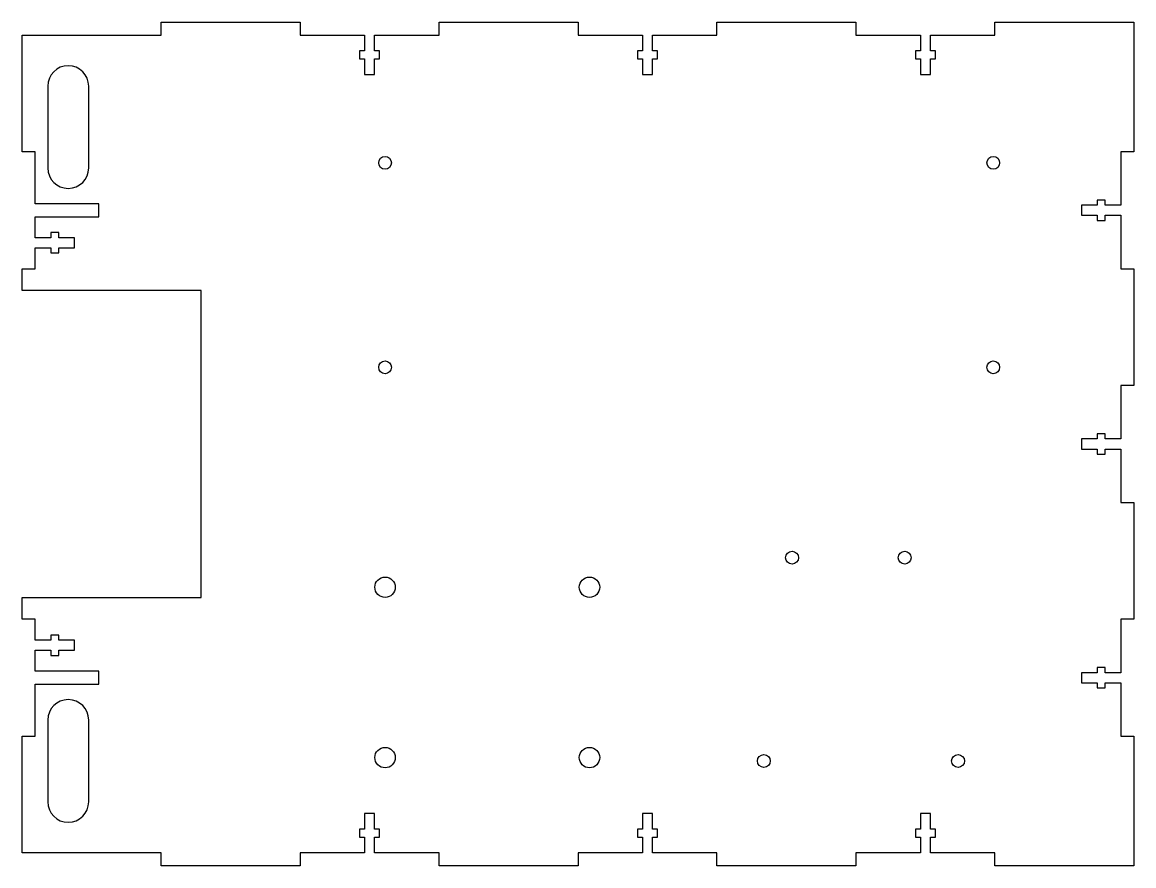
# Model space of a CAD drawing. Header units: inches. Extents: x -10.7 to 0.1, y -8.1 to 0.1.
import ezdxf

# ---------------------------------------------------------------- set-up
doc = ezdxf.new("R2010")
doc.units = ezdxf.units.IN
doc.layers.get('0').update_dxf_attribs({"linetype": 'CONTINUOUS'})

msp = doc.modelspace()

# ---------------------------------------------------------------- linework, layer by layer
msp.add_lwpolyline([(-0.154, -4.049), (0, -4.049), (0, -4.571), (0.125, -4.571), (0.125, -5.714), (0, -5.714), (0, -6.237), (-0.154, -6.237), (-0.154, -6.187), (-0.233, -6.187), (-0.233, -6.237), (-0.387, -6.237), (-0.387, -6.335), (-0.233, -6.335), (-0.233, -6.384), (-0.154, -6.384), (-0.154, -6.335), (0, -6.335), (0, -6.857), (0.125, -6.857), (0.125, -8.125), (-1.234, -8.125), (-1.234, -8), (-1.865, -8), (-1.865, -7.846), (-1.816, -7.846), (-1.816, -7.767), (-1.865, -7.767), (-1.865, -7.613), (-1.963, -7.613), (-1.963, -7.767), (-2.012, -7.767), (-2.012, -7.846), (-1.963, -7.846), (-1.963, -8), (-2.594, -8), (-2.594, -8.125), (-3.953, -8.125), (-3.953, -8), (-4.584, -8), (-4.584, -7.846), (-4.534, -7.846), (-4.534, -7.767), (-4.584, -7.767), (-4.584, -7.613), (-4.682, -7.613), (-4.682, -7.767), (-4.731, -7.767), (-4.731, -7.846), (-4.682, -7.846), (-4.682, -8), (-5.312, -8), (-5.312, -8.125), (-6.672, -8.125), (-6.672, -8), (-7.302, -8), (-7.302, -7.846), (-7.253, -7.846), (-7.253, -7.767), (-7.302, -7.767), (-7.302, -7.613), (-7.401, -7.613), (-7.401, -7.767), (-7.45, -7.767), (-7.45, -7.846), (-7.401, -7.846), (-7.401, -8), (-8.031, -8), (-8.031, -8.125), (-9.391, -8.125), (-9.391, -8), (-10.75, -8), (-10.75, -6.857), (-10.625, -6.857), (-10.625, -6.348), (-10, -6.348), (-10, -6.223), (-10.625, -6.223), (-10.625, -6.018), (-10.471, -6.018), (-10.471, -6.067), (-10.392, -6.067), (-10.392, -6.018), (-10.238, -6.018), (-10.238, -5.92), (-10.392, -5.92), (-10.392, -5.87), (-10.471, -5.87), (-10.471, -5.92), (-10.625, -5.92), (-10.625, -5.714), (-10.75, -5.714), (-10.75, -5.5), (-9, -5.5), (-9, -2.5), (-10.75, -2.5), (-10.75, -2.286), (-10.625, -2.286), (-10.625, -2.081), (-10.471, -2.081), (-10.471, -2.13), (-10.392, -2.13), (-10.392, -2.081), (-10.238, -2.081), (-10.238, -1.982), (-10.392, -1.982), (-10.392, -1.933), (-10.471, -1.933), (-10.471, -1.982), (-10.625, -1.982), (-10.625, -1.777), (-10, -1.777), (-10, -1.652), (-10.625, -1.652), (-10.625, -1.143), (-10.75, -1.143), (-10.75, 0), (-9.391, 0), (-9.391, 0.125), (-8.031, 0.125), (-8.031, 0), (-7.401, 0), (-7.401, -0.154), (-7.45, -0.154), (-7.45, -0.233), (-7.401, -0.233), (-7.401, -0.387), (-7.302, -0.387), (-7.302, -0.233), (-7.253, -0.233), (-7.253, -0.154), (-7.302, -0.154), (-7.302, 0), (-6.672, 0), (-6.672, 0.125), (-5.312, 0.125), (-5.312, 0), (-4.682, 0), (-4.682, -0.154), (-4.731, -0.154), (-4.731, -0.233), (-4.682, -0.233), (-4.682, -0.387), (-4.584, -0.387), (-4.584, -0.233), (-4.534, -0.233), (-4.534, -0.154), (-4.584, -0.154), (-4.584, 0), (-3.953, 0), (-3.953, 0.125), (-2.594, 0.125), (-2.594, 0), (-1.963, 0), (-1.963, -0.154), (-2.012, -0.154), (-2.012, -0.233), (-1.963, -0.233), (-1.963, -0.387), (-1.865, -0.387), (-1.865, -0.233), (-1.816, -0.233), (-1.816, -0.154), (-1.865, -0.154), (-1.865, 0), (-1.234, 0), (-1.234, 0.125), (0.125, 0.125), (0.125, -1.143), (0, -1.143), (0, -1.665), (-0.154, -1.665), (-0.154, -1.616), (-0.233, -1.616), (-0.233, -1.665), (-0.387, -1.665), (-0.387, -1.763), (-0.233, -1.763), (-0.233, -1.813), (-0.154, -1.813), (-0.154, -1.763), (0, -1.763), (0, -2.286), (0.125, -2.286), (0.125, -3.429), (0, -3.429), (0, -3.951), (-0.154, -3.951), (-0.154, -3.902), (-0.233, -3.902), (-0.233, -3.951), (-0.387, -3.951), (-0.387, -4.049), (-0.233, -4.049), (-0.233, -4.098), (-0.154, -4.098)], close=True)
for points in [[(-10.1, -1.3), (-10.1, -0.5, 1), (-10.5, -0.5), (-10.5, -1.3, 1)], [(-10.1, -7.5), (-10.1, -6.7, 1), (-10.5, -6.7), (-10.5, -7.5, 1)]]:
    msp.add_lwpolyline(points, format="xyb", close=True)
for centre, radius in [((-7.2, -1.25), 0.0625), ((-1.25, -1.25), 0.0625), ((-7.2, -3.25), 0.0625), ((-1.25, -3.25), 0.0625), ((-3.218, -5.112), 0.063), ((-2.116, -5.112), 0.063), ((-7.2, -5.401), 0.1), ((-5.2, -5.401), 0.1), ((-7.2, -7.067), 0.1), ((-5.2, -7.067), 0.1), ((-3.494, -7.1), 0.063), ((-1.594, -7.1), 0.063)]:
    msp.add_circle(centre, radius)

doc.saveas('drawing.dxf')
